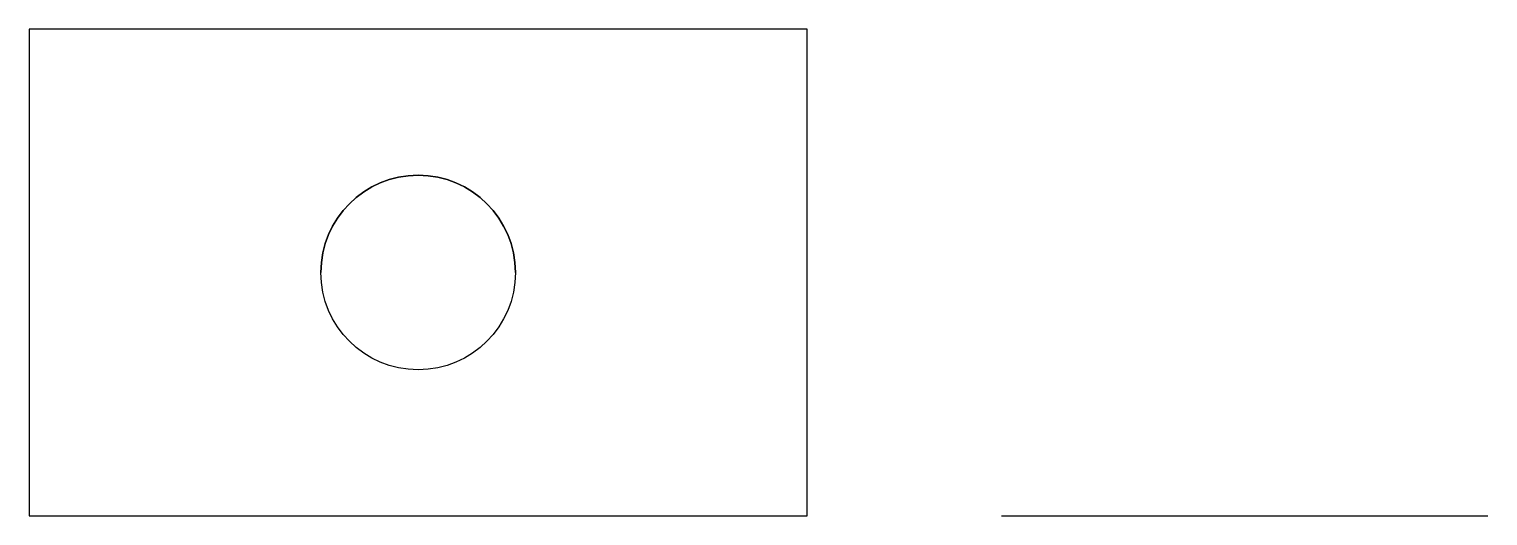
# Model space of a CAD drawing. Header units: millimetres. Extents: x 0 to 150, y 0 to 50.
import ezdxf

# ---------------------------------------------------------------- set-up
doc = ezdxf.new("R2010")
doc.units = ezdxf.units.MM
doc.layers.get('0').update_dxf_attribs({"linetype": 'CONTINUOUS'})

msp = doc.modelspace()

# ---------------------------------------------------------------- linework, layer by layer
for p, q in [((100, 0), (150, 0)), ((110, 0), (130, 0))]:
    msp.add_line(p, q)
for points in [[(0, 0), (80, 0), (80, 50), (0, 50)], [(80, 50), (0, 50), (0, 0), (80, 0)]]:
    msp.add_lwpolyline(points, close=True)
msp.add_circle((40, 25), 10)
msp.add_circle((40, 25), 10)
msp.add_arc((40, 25), 10, 0, 180)

doc.saveas('drawing.dxf')
